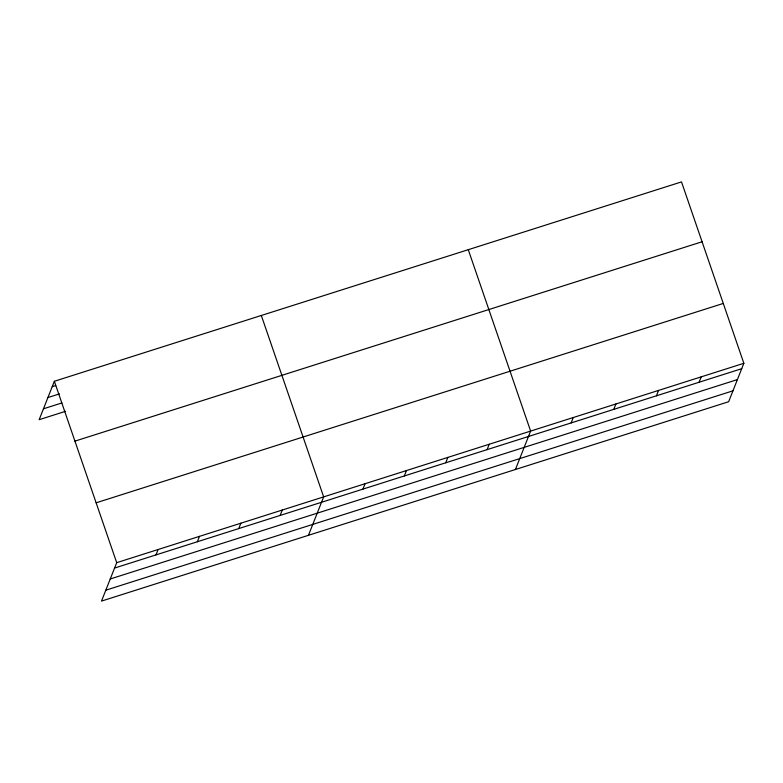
<?xml version="1.0" encoding="UTF-8"?>
<svg xmlns="http://www.w3.org/2000/svg" width="783" height="783" viewBox="0 0 783 783"><rect width="100%" height="100%" fill="white"/><g stroke="black" fill="none" stroke-linecap="round" stroke-linejoin="round"><path stroke-width="1.17" d="M54.36 381.272L116.706 562.674L101.496 601.099L728.64 401.728L743.85 363.302L681.504 181.901L54.36 381.272L39.15 419.698L65.596 411.29M155.964 554.902L158.097 549.519M197.355 541.748L199.489 536.355M238.746 528.594L240.88 523.201M280.138 515.429L282.272 510.036M308.453 535.308L323.663 496.882L261.316 315.48M362.921 489.111L365.054 483.728M404.312 475.956L406.446 470.563M445.703 462.792L447.837 457.409M487.095 449.638L489.228 444.245M515.41 469.516L530.62 431.09L468.273 249.689M571.13 422.918L573.264 417.535M613.774 409.362L615.918 403.969M656.428 395.806L658.562 390.414M699.072 382.251L701.206 376.858M52.226 386.665L55.681 385.569M47.91 397.568L59.41 393.908M43.466 408.795L61.867 402.951M74.933 441.132L702.077 241.761M96.133 502.813L723.277 303.442M116.706 562.674L743.85 363.302M114.572 568.067L741.716 368.695M110.256 578.97L737.4 379.589M105.813 590.196L732.957 390.825"/></g></svg>
